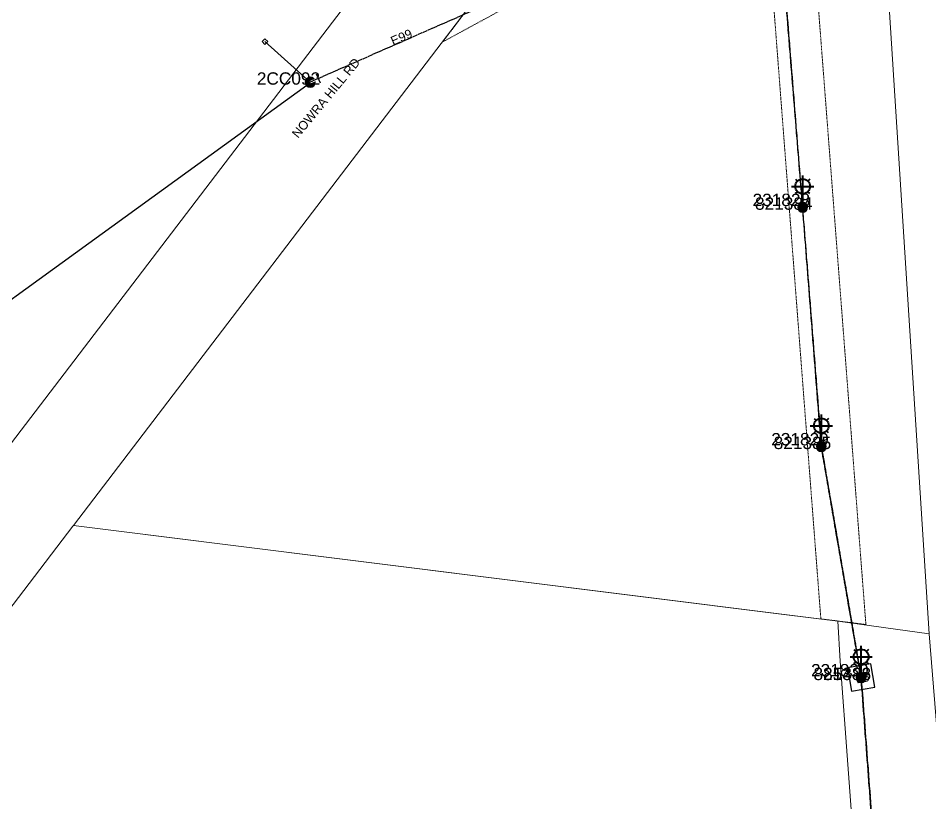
# Model space of a CAD drawing. Header units: metres. Extents: x 277863 to 282129, y 6130772 to 6135401.
# Drawn here: x 280905.7 to 281090.3, y 6133467.4 to 6133626.2 of the extents above; entities that cross this region are included whole.
import ezdxf
from ezdxf.enums import TextEntityAlignment as Align

# ---------------------------------------------------------------- set-up
doc = ezdxf.new("R2010")
doc.units = ezdxf.units.M
for name, pattern in [('Cable Exist OH', [1, 1, 0]), ('HIDDEN', [0.375, 0.25, -0.125]), ('HIDDEN2', [0.1875, 0.125, -0.0625])]:
    doc.linetypes.add(name, pattern=pattern)
doc.layers.get('0').update_dxf_attribs({"color": 6})
for name, color, linetype, lineweight in [('Cadastre Land Parcels_SP_EXT', 9, 'Continuous', 5), ('Cadastre Other Property_SP_EXT', 9, 'HIDDEN', 5), ('Cadastre Roads_SP_EXT', 9, 'Continuous', 5)]:
    doc.layers.add(name, color=color, linetype=linetype, lineweight=lineweight)
for name, color, linetype in [('Equip_SP_HV_EXT', 7, 'Continuous'), ('Equip_SP_SL_EXT', 7, 'Continuous'), ('Mains_HV_EXT', 7, 'Continuous'), ('Mains_LV_EXT', 7, 'Continuous'), ('Mains_SL_EXT', 7, 'Continuous'), ('Services_SP_EXT', 7, 'Continuous'), ('SupportsOH_SP_TR_HV_LV_SL_EXT', 7, 'Continuous')]:
    doc.layers.add(name, color=color, linetype=linetype)
doc.styles.add('iecARIAL', font='arial.ttf', dxfattribs={"height": 2})
doc.styles.add('POLE_LABEL', font='arial.ttf')
doc.styles.get("Standard").update_dxf_attribs({"font": 'arial.ttf'})

# ---------------------------------------------------------------- blocks, each defined once
blk = doc.blocks.new('SL_LANTERN_EXT')
at = {"lineweight": 40}
for p, q in [((-1.458713765147479, 5.676239443807788), (-1.060966200730022, 5.27849187939033)), ((-0.0003060289502343494, 1.9678317076105), (-0.0003060289502343494, 6.4678317076105)), ((1.458101707247053, 5.676239443807788), (1.060354142829596, 5.27849187939033)), ((-2.250306028950234, 4.2178317076105), (2.249693971049766, 4.2178317076105)), ((-1.458713765147479, 2.759423971413256), (-1.060966200730022, 3.157171535830713)), ((0, 0), (4.136637699048151e-10, 2.721158353900137)), ((1.458101707247053, 2.759423971413256), (1.060354142829596, 3.157171535830713))]:
    blk.add_line(p, q, dxfattribs=at)
blk.add_circle((-0.0003060289502343494, 4.2178317076105), 1.5, dxfattribs=at)
at = {"style": 'iecARIAL', "flags": 8}
blk.add_attdef('ASSET_NUM', (1.5, 1.5), '', height=2.5, dxfattribs=at)
for tag, p, height, flags in [('OPERATING_VOLTAGE', (0.9812559736337789, -1.652742460808054), 0.2, 9), ('ORIENTATION', (0.9812559736337789, -1.852742460808054), 0.2, 9), ('CONSTRUCTED_VOLTAGE', (0.9812559736337789, -0.6527424608080536), 0.2, 9), ('CONTROL_TYPE', (0.9812559736337789, -0.8527424608080537), 0.2, 9), ('LANTERN_PURPOSE', (0.9812559736337789, -1.052742460808054), 0.2, 9), ('LANTERN_TYPE', (0.9812559736337789, -1.252742460808054), 0.2, 9), ('NO_PHASES', (0.9812559736337789, -1.452742460808054), 0.2, 9), ('LNUMBER', (2.181255973633779, -3.252742460808054), 2.5, 8), ('STATE', (0.9812559736337789, -2.252742460808054), 0.2, 9), ('OWNED_BY', (0.9812559736337789, -2.052742460808053), 0.2, 9), ('CEXIST', (0.9812559736337789, -2.652742460808053), 0.2, 9), ('CNEW', (0.9812559736337789, -2.852742460808054), 0.2, 9), ('CNUMBER', (0.9812559736337789, -3.052742460808054), 0.2, 9), ('CREMOVE', (0.9812559736337789, -3.252742460808054), 0.2, 9), ('CREPLACE', (0.9812559736337789, -3.452742460808054), 0.2, 9), ('USAGE', (0.9812559736337789, -2.452742460808054), 0.2, 9), ('LKINGHEIGHT', (0.9812559736337789, -3.652742460808054), 0.2, 9), ('LBRACKET', (0.9812559736337789, -3.852742460808054), 0.2, 9), ('LBRACKETVOCAB', (0.9812559736337789, -4.052742460808055), 0.2, 9), ('LCATEGORY', (0.9812559736337789, -4.252742460808054), 0.2, 9), ('LCHARGE1', (0.9812559736337789, -4.452742460808055), 0.2, 9), ('LCHARGE1PERCENT', (0.9812559736337789, -4.652742460808055), 0.2, 9), ('LCHARGE2', (0.9812559736337789, -4.852742460808055), 0.2, 9), ('LCHARGE2PERCENT', (0.9812559736337789, -5.052742460808055), 0.2, 9), ('LCHARGE3', (0.9812559736337789, -5.252742460808055), 0.2, 9), ('LCHARGE3PERCENT', (0.9812559736337789, -5.452742460808055), 0.2, 9), ('LEXIST', (0.9812559736337789, -5.652742460808056), 0.2, 9), ('LLAMP', (0.9812559736337789, -5.852742460808056), 0.2, 9), ('LLAMPVOCAB', (0.9812559736337789, -6.052742460808056), 0.2, 9), ('LMAST', (0.9812559736337789, -6.252742460808056), 0.2, 9), ('LMASTVOCAB', (0.9812559736337789, -6.452742460808056), 0.2, 9), ('LNEW', (0.9812559736337789, -6.652742460808057), 0.2, 9), ('LANTNUMBER', (0.9812559736337789, -6.852742460808057), 0.2, 9), ('LOUTREACH', (0.9812559736337789, -7.252742460808057), 0.2, 9), ('LOUTREACHVOCAB', (0.9812559736337789, -7.452742460808057), 0.2, 9), ('STREETNAME', (0.9812559736337789, -9.252742460808054), 0.2, 9), ('LRATECODE', (0.9812559736337789, -7.652742460808057), 0.2, 9), ('LREMOVE', (0.9812559736337789, -7.852742460808058), 0.2, 9), ('LREPLACE', (0.9812559736337789, -8.052742460808059), 0.2, 9), ('LTYPE', (0.9812559736337789, -8.252742460808058), 0.2, 9), ('LTYPEVOCAB', (0.9812559736337789, -8.452742460808057), 0.2, 9), ('LEGEND', (0.9812559736337789, -8.652742460808057), 0.2, 9), ('LOCATION', (0.9812559736337789, -8.852742460808056), 0.2, 9), ('NOTES', (0.9812559736337789, -9.052742460808055), 0.2, 9), ('SUBURB', (0.9812559736337789, -9.452742460808054), 0.2, 1)]:
    blk.add_attdef(tag, p, '', height=height, dxfattribs=dict(flags=flags))
blk = doc.blocks.new('CCP_EXT')
at = {"flags": 9}
for tag, p in [('STATE', (0, -1.8)), ('LIFE_SUPPORT', (0, -1.6)), ('NOTES', (0, -2))]:
    blk.add_attdef(tag, text='', height=0.2, dxfattribs=at).set_placement(p, align=Align.MIDDLE_LEFT)
blk.add_wipeout([(1.0546347836913324e-13, 0.565685424949226), (0.5656854249493113, 2.020605904817785e-14), (6.509105711582728e-14, -0.565685424949226), (-0.5656854249491408, -1.9984014443252818e-14)])
blk.add_lwpolyline([(-0.5656854249491408, -2.00958019994648e-14), (1.053379049668485e-13, 0.5656854249492258), (0.5656854249493111, 1.998324918950336e-14), (6.503680917295529e-14, -0.565685424949226), (-0.5656854249491408, -2.00958019994648e-14)])
at = {"flags": 1}
blk.add_attdef('Z', (0, 0), '', height=0.2, dxfattribs=at)
at = {"flags": 9}
for tag, p in [('CCP_TYPE', (0, 0)), ('OPERATING_VOLTAGE', (0, -0.6000000000000001)), ('ORIENTATION', (0, -0.8)), ('OWNED_BY', (0, -1)), ('CONSTRUCTED_VOLTAGE', (0, -0.2)), ('USAGE', (0, -1.2)), ('NO_PHASES', (0, -0.4)), ('LEGEND', (0, -1.4))]:
    blk.add_attdef(tag, text='', height=0.2, dxfattribs=at).set_placement(p, align=Align.MIDDLE_LEFT)
blk = doc.blocks.new('POLE_EXT')
blk.add_hatch(color=256).paths.add_polyline_path([(-1, 0, 1), (1, 0, 1)])
blk.add_lwpolyline([(-1, 0, 1), (1, 0, 1)], format="xyb", close=True)
for tag, height, flags, p in [('pNumber', 2.5, 8, (-17.84, 2.0671)), ('cLV', 0.2, 9, (1.35493599185358, -1.4)), ('SPECIAL_USE', 0.2, 9, (1.35493599185358, -0.8)), ('STATE', 0.2, 9, (1.35493599185358, -1)), ('OWNED_BY', 0.2, 9, (1.35493599185358, -0.4)), ('hDepth', 0.2, 9, (1.35493599185358, -1.6)), ('hDia', 0.2, 9, (1.35493599185358, -1.8)), ('USAGE', 0.2, 9, (1.35493599185358, -1.2)), ('PARENT', 0.2, 9, (1.35493599185358, -0.6000000000000001)), ('cHV', 0.2, 9, (1.35493599185358, -2)), ('cLinedev', 0.2, 9, (1.35493599185358, -3.400000000000001)), ('pExisting', 0.2, 9, (1.35493599185358, -3.800000000000001)), ('LBRACKET', 0.2, 9, (1.35493599185358, -2.2)), ('LExisting', 0.2, 9, (1.35493599185358, -2.4)), ('LANTNUMBER', 0.2, 9, (1.35493599185358, -2.6)), ('LOther', 0.2, 9, (1.35493599185358, -2.8)), ('LRemove', 0.2, 9, (1.35493599185358, -3)), ('LEGEND', 0.2, 9, (1.35493599185358, -3.200000000000001)), ('LOCATION', 0.2, 9, (1.35493599185358, -3.600000000000001)), ('pFooting', 0.2, 9, (1.35493599185358, -4.400000000000001)), ('pNew', 0.2, 9, (1.35493599185358, -4.600000000000001)), ('pRelocate', 0.2, 9, (1.35493599185358, -5.000000000000002)), ('pRemove', 0.2, 9, (1.35493599185358, -5.200000000000002)), ('pReplace', 0.2, 9, (1.35493599185358, -5.400000000000002)), ('pStay', 0.2, 9, (1.35493599185358, -5.600000000000002)), ('PFNUMBER', 0.2, 9, (1.35493599185358, -4.000000000000001)), ('NEWPFNUMBER', 0.2, 9, (1.35493599185358, -4.200000000000001)), ('cspan', 0.2, 9, (1.35493599185358, -6.000000000000003)), ('STREETNAME', 0.2, 9, (1.35493599185358, -6.200000000000003)), ('SUBURB', 0.2, 9, (1.35493599185358, -6.400000000000003)), ('OPERATED_BY', 0.2, 9, (1.355339668812803, -7.013893489363087)), ('pType', 0.2, 9, (1.35493599185358, -5.800000000000002)), ('NOTES', 0.2, 9, (1.35493599185358, -6.600000000000003)), ('MAINTAINED_BY', 0.2, 9, (1.355339668812803, -6.814376177081737))]:
    blk.add_attdef(tag, text='', height=height, dxfattribs=dict(flags=flags)).set_placement(p, align=Align.MIDDLE_LEFT)
at = {"style": 'POLE_LABEL'}
for tag, height, flags, p in [('ASSET_NUM', 2.5, 8, (2, 2)), ('STRUCTURE_PLANT_NUMBER', 0.2, 9, (1.35493599185358, 0.02791782849911328)), ('STREET_CODE', 0.2, 9, (1.35493599185358, -0.2))]:
    blk.add_attdef(tag, text='', height=height, dxfattribs=dict(at, flags=flags)).set_placement(p, align=Align.MIDDLE_LEFT)
at = {"flags": 1}
blk.add_attdef('Z', (1.35493599185358, -7.32844111475903), '', height=0.2, dxfattribs=at)
blk = doc.blocks.new('HV_LOAD_BREAK_EXT')
blk.add_lwpolyline([(-2.399999999999977, -2.399999999999977), (2.399999999999977, -2.399999999999977), (2.399999999999977, 2.399999999999977), (-2.399999999999977, 2.399999999999977)], close=True)
at = {"insert": (-1.099387857161445, 0.9870902904978038), "char_height": 2, "width": 2.962837850530377, "attachment_point": 1}
blk.add_mtext('{\\Fisocp|c0;LB}', dxfattribs=at)
for tag, height, flags, p in [('ASSET_NUM', 2.5, 8, (2, 2)), ('STREET_CODE', 0.2, 9, (1.5, 0)), ('ACTUAL_STATUS', 0.2, 9, (1.5, -0.2)), ('STATE', 0.2, 9, (1.5, -1.8)), ('OPERATING_VOLTAGE', 0.2, 9, (1.5, -0.8)), ('ORIENTATION', 0.2, 9, (1.5, -1)), ('OWNED_BY', 0.2, 9, (1.5, -1.2)), ('OPERATED_BY', 0.2, 9, (1.5, -1.4)), ('CONSTRUCTED_VOLTAGE', 0.2, 9, (1.5, -0.4)), ('NO_PHASES', 0.2, 9, (1.5, -0.6000000000000001)), ('MAINTAINED_BY', 0.2, 9, (1.5, -1.6)), ('Z', 0.2, 1, (1.5, -3.600000000000001)), ('SWITCH_TYPE', 0.2, 9, (1.5, -2)), ('STREETNAME', 0.2, 9, (1.5, -2.8)), ('SUBURB', 0.2, 9, (1.5, -3)), ('USAGE', 0.2, 9, (1.5, -2.2)), ('LEGEND', 0.2, 9, (1.5, -2.4)), ('LOCATION', 0.2, 9, (1.5, -2.6)), ('NOTES', 0.2, 9, (1.5, -3.200000000000001)), ('LABEL_ALIGNMENT', 0.2, 9, (1.5, -3.400000000000001))]:
    blk.add_attdef(tag, text='', height=height, dxfattribs=dict(flags=flags)).set_placement(p, align=Align.MIDDLE_LEFT)
blk = doc.blocks.new('End Shackle_EXT')
at = {"flags": 9}
for tag, p in [('USAGE', (0, -1.4)), ('NOTES', (0, -1.6))]:
    blk.add_attdef(tag, text='', height=0.2, dxfattribs=at).set_placement(p, align=Align.MIDDLE_LEFT)
blk.add_wipeout([(-6.789760849432801e-06, 0.25261620946678365), (1.8147696160419564, 0.2526162094667832), (1.8153145761607405, -0.2526325759443575), (-6.789760849556545e-06, -0.2526223357446711)])
blk.add_line((1.814769616041956, -0.9999999986257793), (1.814769616041957, 1.00000000137422))
at = {"flags": 1}
blk.add_attdef('Z', (0, 0), '', height=0.2, dxfattribs=at)
at = {"flags": 9}
for tag, p in [('CONNECTOR_TYPE', (0, 0)), ('STATE', (0, -1.2)), ('OPERATING_VOLTAGE', (0, -0.6000000000000001)), ('ORIENTATION', (0, -0.8)), ('OWNED_BY', (0, -1)), ('CONSTRUCTED_VOLTAGE', (0, -0.2)), ('NO_PHASES', (0, -0.4))]:
    blk.add_attdef(tag, text='', height=0.2, dxfattribs=at).set_placement(p, align=Align.MIDDLE_LEFT)

msp = doc.modelspace()

# ---------------------------------------------------------------- linework, layer by layer
at = {"layer": 'Cadastre Land Parcels_SP_EXT', "linetype": 'Continuous'}
for points in [[(281075.551998807, 6133730.06597599), (280997.401039483, 6133629.08500972), (280916.877996019, 6133523.55403028), (281071.634005508, 6133504.12403416), (281090.153998991, 6133501.57395979), (281075.551998807, 6133730.06597599)], [(280655.098009161, 6133675.29003587), (280582.639027115, 6133685.45102532), (280576.499998454, 6133641.67797283), (280618.768039784, 6133635.75103079), (280610.934968164, 6133579.8949594), (280903.232991425, 6133538.8350433), (280973.256024848, 6133630.60804074), (280869.958005663, 6133645.11596668), (280655.098009161, 6133675.29003587)], [(281108.9508269, 6133271.1113312), (281097.869941559, 6133406.98226849), (281095.566933526, 6133435.21593504), (281090.154352321, 6133501.57351813), (281071.634447171, 6133504.12359249), (281072.101726724, 6133496.07684427), (281076.75703239, 6133433.28392401), (281078.866150324, 6133404.83463754), (281088.888015901, 6133269.63476315), (281108.9508269, 6133271.1113312)]]:
    msp.add_lwpolyline(points, close=True, dxfattribs=at)
msp.add_lwpolyline([(281088.887927568, 6133269.63485148), (281078.866061991, 6133404.83463754), (281076.756944057, 6133433.28392401), (281072.101638391, 6133496.0769326), (281071.634358839, 6133504.12368082), (281060.687915743, 6133505.49804804), (280916.877642689, 6133523.55411861), (280916.733837186, 6133523.36464514), (280856.050829857, 6133443.83242866)], dxfattribs=at)
at = {"layer": 'Cadastre Other Property_SP_EXT', "linetype": 'HIDDEN2'}
msp.add_lwpolyline([(281061.154078469, 6133713.4303937), (281052.921659539, 6133703.40541721), (281053.040095488, 6133701.7994357), (281035.853105423, 6133680.08117087), (280991.611925076, 6133621.41246678), (281004.942235609, 6133628.65357599), (281054.007502233, 6133689.21675729), (281068.199897002, 6133504.6122947), (281077.321374019, 6133503.47067838), (281061.154078469, 6133713.4303937)], close=True, dxfattribs=at)
at = {"layer": 'Cadastre Roads_SP_EXT', "linetype": 'Continuous'}
msp.add_lwpolyline([(281111.642958691, 6133436.8669948), (281127.426992667, 6133438.48599235), (281123.028041925, 6133497.71504052), (281121.601021068, 6133516.81601493), (281121.176005512, 6133522.50202192), (281120.922038186, 6133525.91300798), (281119.320966703, 6133547.34799156), (281115.631022797, 6133596.97802852), (281111.938959552, 6133646.61203923), (281108.247955977, 6133696.24101651), (281104.799969814, 6133742.59897235), (281085.616959366, 6133734.3779723), (281075.551958731, 6133730.06600272), (281090.154020295, 6133501.57400162), (281095.566985919, 6133435.21603058), (281111.642958691, 6133436.8669948)], close=True, dxfattribs=at)
at = {"layer": 'Mains_HV_EXT', "linetype": 'Cable Exist OH'}
for points in [[(281060.530049207, 6133637.22057196), (281064.461187656, 6133587.93990979), (281068.302236994, 6133539.49590852), (281076.360958202, 6133492.72789839)], [(281076.360958202, 6133492.7279818), (281076.363710925, 6133492.68777537), (281080.074631548, 6133443.29800527), (281084.731988328, 6133379.11468561)]]:
    msp.add_lwpolyline(points, dxfattribs=at)
at = {"layer": 'Mains_SL_EXT', "linetype": 'Cable Exist OH'}
for points in [[(281064.522831964, 6133587.94057711), (281060.530049207, 6133637.22057196)], [(281068.302153578, 6133539.49590852), (281064.522831964, 6133587.94057711)], [(281076.360958202, 6133492.72806522), (281068.302153578, 6133539.49590852)], [(281080.074714963, 6133443.29800527), (281076.360958202, 6133492.72806522)]]:
    msp.add_lwpolyline(points, dxfattribs=at)
at = {"layer": 'Services_SP_EXT'}
msp.add_lwpolyline([(280844.812405157, 6133526.27754434), (280964.857464604, 6133613.22153477)], dxfattribs=at)

# ---------------------------------------------------------------- block references
at = {"layer": 'Equip_SP_HV_EXT'}
ref = msp.add_blockref('HV_LOAD_BREAK_EXT', (281076.361014, 6133492.728052), dxfattribs=dict(at, rotation=9.848491023267021))
ref.add_attrib('ASSET_NUM', '85488', dxfattribs={"layer": '0', "height": 2.5}).set_placement((281078.361014, 6133493.478052), align=Align.MIDDLE_RIGHT)
at = {"layer": 'Equip_SP_SL_EXT'}
ref = msp.add_blockref('SL_LANTERN_EXT', (281064.522891, 6133587.940554), dxfattribs=at)
ref.add_attrib('ASSET_NUM', '231828', dxfattribs={"layer": '0', "height": 2.5, "rotation": 0.001994095073342808, "style": 'iecARIAL'}).set_placement((281066.022891, 6133589.440554), align=Align.MIDDLE_RIGHT)
ref = msp.add_blockref('SL_LANTERN_EXT', (281068.302235, 6133539.495881), dxfattribs=at)
ref.add_attrib('ASSET_NUM', '231829', dxfattribs={"layer": '0', "height": 2.5, "rotation": 359.9924905271527, "style": 'iecARIAL'}).set_placement((281069.802235, 6133540.995881), align=Align.MIDDLE_RIGHT)
ref = msp.add_blockref('SL_LANTERN_EXT', (281076.360967, 6133492.728031), dxfattribs=at)
ref.add_attrib('ASSET_NUM', '231830', dxfattribs={"layer": '0', "height": 2.5, "rotation": 359.9821934830992, "style": 'iecARIAL'}).set_placement((281077.860967, 6133494.228031), align=Align.MIDDLE_RIGHT)
at = {"layer": 'SupportsOH_SP_TR_HV_LV_SL_EXT'}
ref = msp.add_blockref('POLE_EXT', (280964.796771, 6133613.261318), dxfattribs=at)
ref.add_attrib('ASSET_NUM', '2CC092', dxfattribs={"layer": '0', "height": 2.5, "style": 'POLE_LABEL'}).set_placement((280966.796771, 6133614.011318), align=Align.MIDDLE_RIGHT)
ref = msp.add_blockref('POLE_EXT', (281064.522872, 6133587.940536), dxfattribs=at)
ref.add_attrib('ASSET_NUM', '821384', dxfattribs={"layer": '0', "height": 2.5, "style": 'POLE_LABEL'}).set_placement((281066.522872, 6133588.690536), align=Align.MIDDLE_RIGHT)
ref = msp.add_blockref('POLE_EXT', (281068.302181, 6133539.495885), dxfattribs=at)
ref.add_attrib('ASSET_NUM', '821385', dxfattribs={"layer": '0', "height": 2.5, "style": 'POLE_LABEL'}).set_placement((281070.302181, 6133540.245885), align=Align.MIDDLE_RIGHT)
ref = msp.add_blockref('POLE_EXT', (281076.360975, 6133492.728024), dxfattribs=at)
ref.add_attrib('ASSET_NUM', '821386', dxfattribs={"layer": '0', "height": 2.5, "style": 'POLE_LABEL'}).set_placement((281078.360975, 6133493.478024), align=Align.MIDDLE_RIGHT)

# ---------------------------------------------------------------- texts
at = {"layer": 'Cadastre Roads_SP_EXT'}
msp.add_text('NOWRA HILL RD', height=1.8, rotation=50.44100199999991, dxfattribs=at).set_placement((280962.318756, 6133601.808958))
at = {"layer": 'Mains_LV_EXT'}
msp.add_text('E99', height=1.8, rotation=23.7235333583854, dxfattribs=at).set_placement((280981.581157, 6133620.65842))

# ---------------------------------------------------------------- next in the draw order: block references
at = {"layer": 'Services_SP_EXT'}
msp.add_blockref('CCP_EXT', (280955.619404, 6133621.487761), dxfattribs=at)

# ---------------------------------------------------------------- next in the draw order: linework, layer by layer
at = {"layer": 'Cadastre Roads_SP_EXT', "linetype": 'Continuous'}
msp.add_lwpolyline([(281075.551958731, 6133730.06600272), (281065.747989881, 6133733.10301394), (281054.104965563, 6133736.71101012), (281043.280005678, 6133722.38101855), (281002.443984756, 6133668.86102518), (280989.899976911, 6133652.42202749), (280973.25602158, 6133630.60803564), (280903.233008845, 6133538.83496442), (280833.207965078, 6133447.06101014), (280844.672965012, 6133445.44104122), (280856.050983785, 6133443.83202222), (280916.733986061, 6133523.36503398), (280916.878012732, 6133523.55400828), (280997.401020208, 6133629.08502643), (281075.551958731, 6133730.06600272)], close=True, dxfattribs=at)
at = {"layer": 'Services_SP_EXT'}
msp.add_lwpolyline([(280964.857547675, 6133613.22153477), (280955.619452753, 6133621.48770581)], dxfattribs=at)

# ---------------------------------------------------------------- next in the draw order: block references
at = {"layer": 'Mains_LV_EXT', "rotation": 23.92285760416726}
msp.add_blockref('End Shackle_EXT', (280964.796799, 6133613.261362), dxfattribs=at)

# ---------------------------------------------------------------- next in the draw order: linework, layer by layer
at = {"layer": 'Mains_LV_EXT', "linetype": 'Cable Exist OH'}
msp.add_lwpolyline([(281001.519596237, 6133629.4206067), (280964.783008586, 6133613.27638779)], dxfattribs=at)

doc.saveas('drawing.dxf')
